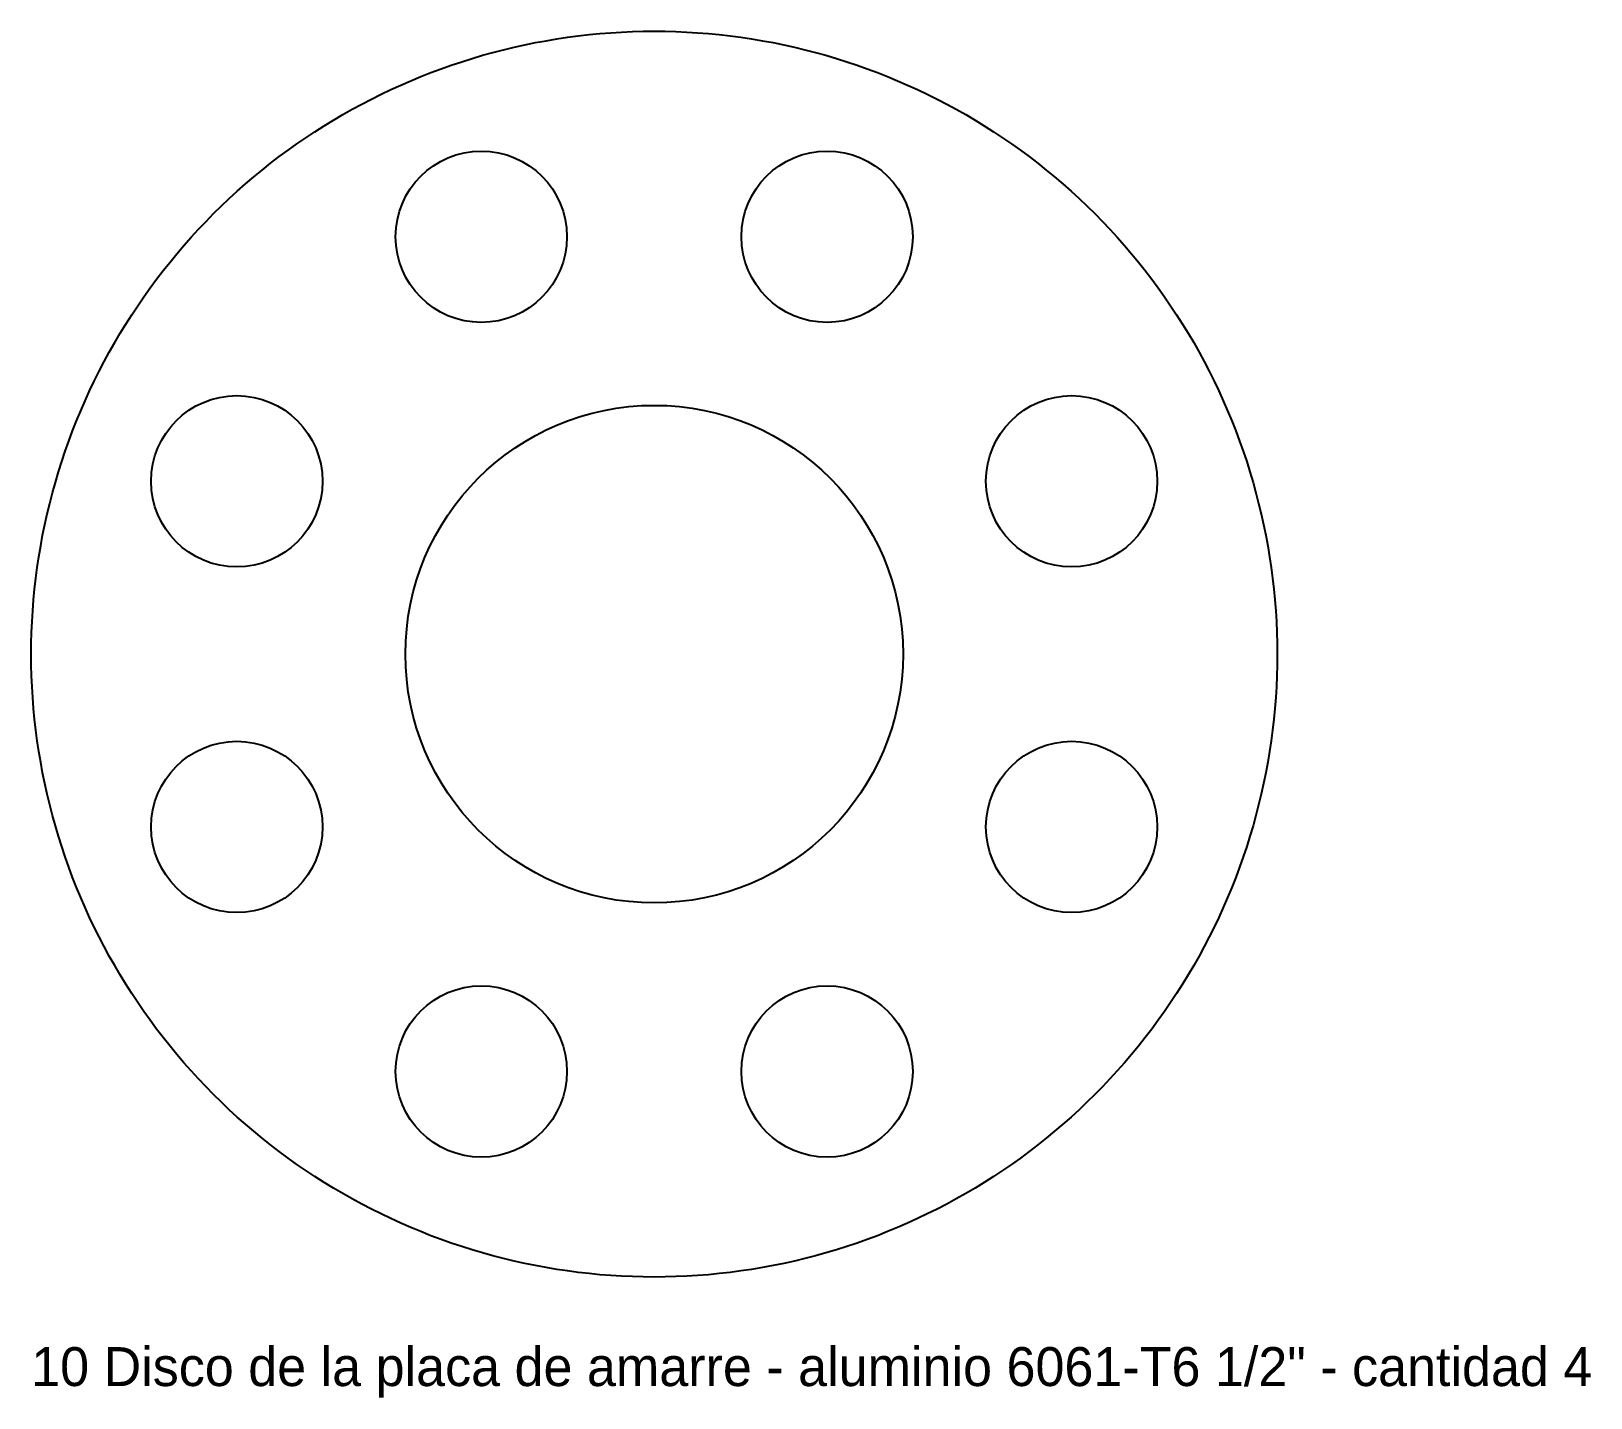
# Model space of a CAD drawing. Header units: millimetres. Extents: x -80 to 120, y -96 to 80.
import ezdxf

# ---------------------------------------------------------------- set-up
doc = ezdxf.new("R2010")
doc.units = ezdxf.units.MM
doc.layers.add('CORTE', color=1, linetype='Continuous')
doc.layers.add('NOTAS', color=3, linetype='Continuous')

msp = doc.modelspace()

# ---------------------------------------------------------------- linework, layer by layer
at = {"layer": 'CORTE'}
msp.add_lwpolyline([(80, 0), (79.99, -1.4), (79.95, -2.79), (79.89, -4.19), (79.81, -5.58), (79.7, -6.97), (79.56, -8.36), (79.4, -9.75), (79.22, -11.13), (79.02, -12.51), (78.78, -13.89), (78.53, -15.26), (78.25, -16.63), (77.95, -18), (77.62, -19.35), (77.27, -20.71), (76.9, -22.05), (76.5, -23.39), (76.08, -24.72), (75.64, -26.05), (75.18, -27.36), (74.69, -28.67), (74.17, -29.97), (73.64, -31.26), (73.08, -32.54), (72.5, -33.81), (71.9, -35.07), (71.28, -36.32), (70.64, -37.56), (69.97, -38.78), (69.28, -40), (68.57, -41.2), (67.84, -42.39), (67.09, -43.57), (66.32, -44.74), (65.53, -45.89), (64.72, -47.02), (63.89, -48.15), (63.04, -49.25), (62.17, -50.35), (61.28, -51.42), (60.38, -52.48), (59.45, -53.53), (58.51, -54.56), (57.55, -55.57), (56.57, -56.57), (55.57, -57.55), (54.56, -58.51), (53.53, -59.45), (52.48, -60.38), (51.42, -61.28), (50.35, -62.17), (49.25, -63.04), (48.15, -63.89), (47.02, -64.72), (45.89, -65.53), (44.74, -66.32), (43.57, -67.09), (42.39, -67.84), (41.2, -68.57), (40, -69.28), (38.78, -69.97), (37.56, -70.64), (36.32, -71.28), (35.07, -71.9), (33.81, -72.5), (32.54, -73.08), (31.26, -73.64), (29.97, -74.17), (28.67, -74.69), (27.36, -75.18), (26.05, -75.64), (24.72, -76.08), (23.39, -76.5), (22.05, -76.9), (20.71, -77.27), (19.35, -77.62), (18, -77.95), (16.63, -78.25), (15.26, -78.53), (13.89, -78.78), (12.51, -79.02), (11.13, -79.22), (9.75, -79.4), (8.36, -79.56), (6.97, -79.7), (5.58, -79.81), (4.19, -79.89), (2.79, -79.95), (1.4, -79.99), (0, -80), (-1.4, -79.99), (-2.79, -79.95), (-4.19, -79.89), (-5.58, -79.81), (-6.97, -79.7), (-8.36, -79.56), (-9.75, -79.4), (-11.13, -79.22), (-12.51, -79.02), (-13.89, -78.78), (-15.26, -78.53), (-16.63, -78.25), (-18, -77.95), (-19.35, -77.62), (-20.71, -77.27), (-22.05, -76.9), (-23.39, -76.5), (-24.72, -76.08), (-26.05, -75.64), (-27.36, -75.18), (-28.67, -74.69), (-29.97, -74.17), (-31.26, -73.64), (-32.54, -73.08), (-33.81, -72.5), (-35.07, -71.9), (-36.32, -71.28), (-37.56, -70.64), (-38.78, -69.97), (-40, -69.28), (-41.2, -68.57), (-42.39, -67.84), (-43.57, -67.09), (-44.74, -66.32), (-45.89, -65.53), (-47.02, -64.72), (-48.15, -63.89), (-49.25, -63.04), (-50.35, -62.17), (-51.42, -61.28), (-52.48, -60.38), (-53.53, -59.45), (-54.56, -58.51), (-55.57, -57.55), (-56.57, -56.57), (-57.55, -55.57), (-58.51, -54.56), (-59.45, -53.53), (-60.38, -52.48), (-61.28, -51.42), (-62.17, -50.35), (-63.04, -49.25), (-63.89, -48.15), (-64.72, -47.02), (-65.53, -45.89), (-66.32, -44.74), (-67.09, -43.57), (-67.84, -42.39), (-68.57, -41.2), (-69.28, -40), (-69.97, -38.78), (-70.64, -37.56), (-71.28, -36.32), (-71.9, -35.07), (-72.5, -33.81), (-73.08, -32.54), (-73.64, -31.26), (-74.17, -29.97), (-74.69, -28.67), (-75.18, -27.36), (-75.64, -26.05), (-76.08, -24.72), (-76.5, -23.39), (-76.9, -22.05), (-77.27, -20.71), (-77.62, -19.35), (-77.95, -18), (-78.25, -16.63), (-78.53, -15.26), (-78.78, -13.89), (-79.02, -12.51), (-79.22, -11.13), (-79.4, -9.75), (-79.56, -8.36), (-79.7, -6.97), (-79.81, -5.58), (-79.89, -4.19), (-79.95, -2.79), (-79.99, -1.4), (-80, 0), (-79.99, 1.4), (-79.95, 2.79), (-79.89, 4.19), (-79.81, 5.58), (-79.7, 6.97), (-79.56, 8.36), (-79.4, 9.75), (-79.22, 11.13), (-79.02, 12.51), (-78.78, 13.89), (-78.53, 15.26), (-78.25, 16.63), (-77.95, 18), (-77.62, 19.35), (-77.27, 20.71), (-76.9, 22.05), (-76.5, 23.39), (-76.08, 24.72), (-75.64, 26.05), (-75.18, 27.36), (-74.69, 28.67), (-74.17, 29.97), (-73.64, 31.26), (-73.08, 32.54), (-72.5, 33.81), (-71.9, 35.07), (-71.28, 36.32), (-70.64, 37.56), (-69.97, 38.78), (-69.28, 40), (-68.57, 41.2), (-67.84, 42.39), (-67.09, 43.57), (-66.32, 44.74), (-65.53, 45.89), (-64.72, 47.02), (-63.89, 48.15), (-63.04, 49.25), (-62.17, 50.35), (-61.28, 51.42), (-60.38, 52.48), (-59.45, 53.53), (-58.51, 54.56), (-57.55, 55.57), (-56.57, 56.57), (-55.57, 57.55), (-54.56, 58.51), (-53.53, 59.45), (-52.48, 60.38), (-51.42, 61.28), (-50.35, 62.17), (-49.25, 63.04), (-48.15, 63.89), (-47.02, 64.72), (-45.89, 65.53), (-44.74, 66.32), (-43.57, 67.09), (-42.39, 67.84), (-41.2, 68.57), (-40, 69.28), (-38.78, 69.97), (-37.56, 70.64), (-36.32, 71.28), (-35.07, 71.9), (-33.81, 72.5), (-32.54, 73.08), (-31.26, 73.64), (-29.97, 74.17), (-28.67, 74.69), (-27.36, 75.18), (-26.05, 75.64), (-24.72, 76.08), (-23.39, 76.5), (-22.05, 76.9), (-20.71, 77.27), (-19.35, 77.62), (-18, 77.95), (-16.63, 78.25), (-15.26, 78.53), (-13.89, 78.78), (-12.51, 79.02), (-11.13, 79.22), (-9.75, 79.4), (-8.36, 79.56), (-6.97, 79.7), (-5.58, 79.81), (-4.19, 79.89), (-2.79, 79.95), (-1.4, 79.99), (0, 80), (1.4, 79.99), (2.79, 79.95), (4.19, 79.89), (5.58, 79.81), (6.97, 79.7), (8.36, 79.56), (9.75, 79.4), (11.13, 79.22), (12.51, 79.02), (13.89, 78.78), (15.26, 78.53), (16.63, 78.25), (18, 77.95), (19.35, 77.62), (20.71, 77.27), (22.05, 76.9), (23.39, 76.5), (24.72, 76.08), (26.05, 75.64), (27.36, 75.18), (28.67, 74.69), (29.97, 74.17), (31.26, 73.64), (32.54, 73.08), (33.81, 72.5), (35.07, 71.9), (36.32, 71.28), (37.56, 70.64), (38.78, 69.97), (40, 69.28), (41.2, 68.57), (42.39, 67.84), (43.57, 67.09), (44.74, 66.32), (45.89, 65.53), (47.02, 64.72), (48.15, 63.89), (49.25, 63.04), (50.35, 62.17), (51.42, 61.28), (52.48, 60.38), (53.53, 59.45), (54.56, 58.51), (55.57, 57.55), (56.57, 56.57), (57.55, 55.57), (58.51, 54.56), (59.45, 53.53), (60.38, 52.48), (61.28, 51.42), (62.17, 50.35), (63.04, 49.25), (63.89, 48.15), (64.72, 47.02), (65.53, 45.89), (66.32, 44.74), (67.09, 43.57), (67.84, 42.39), (68.57, 41.2), (69.28, 40), (69.97, 38.78), (70.64, 37.56), (71.28, 36.32), (71.9, 35.07), (72.5, 33.81), (73.08, 32.54), (73.64, 31.26), (74.17, 29.97), (74.69, 28.67), (75.18, 27.36), (75.64, 26.05), (76.08, 24.72), (76.5, 23.39), (76.9, 22.05), (77.27, 20.71), (77.62, 19.35), (77.95, 18), (78.25, 16.63), (78.53, 15.26), (78.78, 13.89), (79.02, 12.51), (79.22, 11.13), (79.4, 9.75), (79.56, 8.36), (79.7, 6.97), (79.81, 5.58), (79.89, 4.19), (79.95, 2.79), (79.99, 1.4), (80, 0)], close=True, dxfattribs=at)
for centre, radius in [((-22.2, 53.6), 11), ((22.2, 53.6), 11), ((-53.6, 22.2), 11), ((53.6, 22.2), 11), ((0, 0), 31.95), ((-53.6, -22.2), 11), ((53.6, -22.2), 11), ((-22.2, -53.6), 11), ((22.2, -53.6), 11)]:
    msp.add_circle(centre, radius, dxfattribs=at)

# ---------------------------------------------------------------- texts
at = {"layer": 'NOTAS'}
msp.add_text('10 Disco de la placa de amarre - aluminio 6061-T6 1/2" - cantidad 4', height=5, dxfattribs=at).set_placement((-80, -94))

doc.saveas('drawing.dxf')
